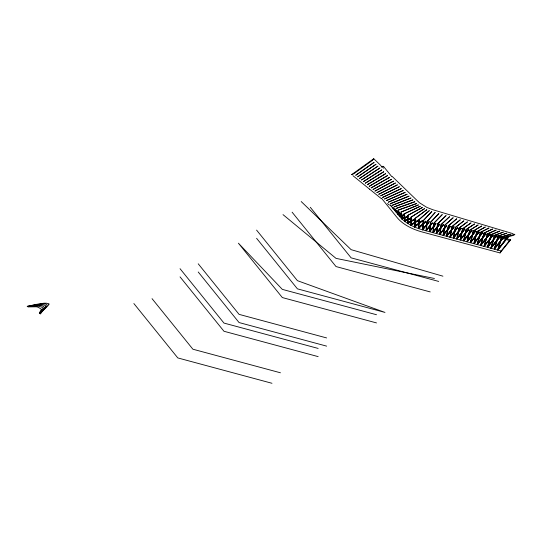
<?xml version="1.0" encoding="UTF-8"?>
<svg xmlns="http://www.w3.org/2000/svg" width="542" height="542" viewBox="0 0 542 542"><rect width="100%" height="100%" fill="white"/><g stroke="black" fill="none" stroke-linecap="round" stroke-linejoin="round"><path stroke-width="0.81" d="M418.803 220.33L410.985 225.289L411.005 217.979M410.985 225.289L411.154 218.053L405.05 220.669L404.501 214.978M418.451 220.113L411.358 224.612L411.358 218.182M411.358 224.612L411.507 218.263M422.645 220.845L414.61 227.017L414.86 219.375M414.61 227.017L415.016 219.449M422.333 220.641L414.962 226.305L415.158 219.585M414.962 226.305L415.368 218.826M425.504 221.963L418.499 228.541L418.912 220.526M418.499 228.541L419.217 219.95M425.653 221.156L418.824 227.796L419.386 220.011M428.871 222.511L422.624 229.842L423.112 221.57M422.624 229.842L423.288 221.617M428.993 221.664L422.902 229.07L423.559 221.021M426.818 222.355L426.032 230.77L432.394 222.898M427.082 221.563L435.118 212.511L427.082 221.563L426.215 230.817L432.57 222.945M431.818 223.168L426.317 229.977L427.265 221.8M435.985 223.866L429.623 231.739L430.639 222.288L438.878 213.589L430.463 222.24L429.447 231.685L435.802 223.819M435.734 223.453L429.914 230.933L430.639 222.498M439.921 224.124L433.038 232.653L434.203 223.019L442.265 214.571L434.02 222.965L432.855 232.606L439.738 224.076M439.156 224.361L433.336 231.84L434.189 223.243M437.475 224.517L436.263 233.521L443.146 224.998M437.767 223.744L446.025 215.655L437.767 223.744L436.446 233.568L443.329 225.045M443.078 224.645L436.757 232.742L437.929 224.036M446.737 225.96L439.853 234.49L441.33 224.469L449.596 216.685L441.147 224.422L439.67 234.442L446.561 225.912M446.493 225.547L440.172 233.649L441.303 224.727M450.68 226.224L443.261 235.404L444.894 225.201L453.173 217.721L444.711 225.154L443.078 235.357L450.497 226.177M449.914 226.454L443.593 234.55L444.853 225.465M454.088 227.145L446.669 236.326L448.458 225.926L456.743 218.751L448.275 225.878L446.486 236.278L453.905 227.091M453.837 226.739L447.014 235.458L448.41 226.21M457.495 228.06L450.077 237.24L452.014 226.658L460.321 219.781L451.838 226.61L449.901 237.193L457.312 228.013M457.258 227.64L450.436 236.359L451.967 226.949M461.438 228.324L453.491 238.162L455.578 227.383L463.891 220.818L455.395 227.335L453.308 238.114L461.256 228.27M460.673 228.548L453.857 237.26L455.524 227.687M464.846 229.239L456.899 239.076L459.142 228.114L467.468 221.847L458.959 228.06L456.716 239.029L464.663 229.191M464.596 228.832L457.279 238.168L459.081 228.433M468.783 229.503L460.307 239.998L462.705 228.839L471.039 222.884L462.522 228.792L460.124 239.95L468.6 229.456M468.017 229.733L460.7 239.069L462.638 229.171M472.19 230.418L463.715 240.912L466.269 229.571L474.616 223.914L466.086 229.517L463.532 240.865L472.007 230.37M471.432 230.641L464.121 239.97L466.188 229.91M475.598 231.339L467.123 241.834L469.833 230.296L478.193 224.944L469.65 230.248L466.947 241.779L475.422 231.285L509.602 240.492L510.672 239.801L488.837 233.92M475.354 230.926L467.543 240.872L469.745 230.648M479.013 232.254L470.537 242.748L473.39 231.021L481.763 225.98L473.213 230.973L470.354 242.701L478.83 232.206M470.964 241.773L478.952 231.881L470.964 241.773L473.302 231.387M474.386 242.674L482.373 232.789L474.386 242.674L476.858 232.118M480.334 232.43L488.911 228.04L480.334 232.43L477.17 244.537L485.646 234.042M480.517 232.477L477.353 244.584L485.828 234.09M477.807 243.575L485.788 233.697L477.631 243.527L480.598 232.904L481.987 232.172M483.898 233.155L492.488 229.076L483.898 233.155L480.578 245.451L489.053 234.957M484.081 233.209L480.761 245.506L490.049 233.527M481.235 244.476L489.202 234.611L481.052 244.428L484.155 233.643L485.544 232.965M487.461 233.887L496.059 230.106L487.461 233.887L483.992 246.373L492.617 235.519L484.656 245.377L487.529 234.334M487.644 233.934L484.169 246.42L492.644 235.926M488.078 246.278L496.038 236.427L487.895 246.231L491.269 235.113L492.786 234.483M494.589 235.343L503.206 232.172L494.589 235.343L490.808 248.209L500.219 236.312M494.765 235.391L490.991 248.256L500.401 236.366M500.103 236.041L491.316 247.132L494.826 235.851L497.089 234.991M498.145 236.068L506.784 233.202L498.145 236.068L494.216 249.124L503.667 237.26M498.328 236.116L494.399 249.171L503.85 237.308M503.985 236.38L494.744 248.033L498.383 236.59L499.887 236.068M501.709 236.8L510.354 234.239L501.709 236.8L497.624 250.045L508.139 236.868M501.892 236.847L497.807 250.092L508.321 236.915M507.901 236.739L498.166 248.934L501.939 237.321L503.437 236.861M381.534 198.277L396.92 217.335A52.676 30.413 0 0 0 422.401 232.044L500.056 252.945L501.126 250.987L509.602 240.492M496.77 235.37L487.4 247.287L491.025 234.611L499.636 231.136L491.208 234.666L487.583 247.335L496.953 235.418M491.499 247.179L500.286 236.088M494.921 248.08L503.735 237.037M498.349 248.981L508.078 236.793M426.5 230.032L432.001 223.216M429.914 230.933L435.917 223.5M433.336 231.84L439.338 224.408M436.757 232.742L443.254 224.693M440.172 233.649L446.676 225.601M443.593 234.55L450.097 226.502M447.014 235.458L454.02 226.786M450.436 236.359L457.434 227.687M453.857 237.26L460.856 228.595M457.279 238.168L464.779 228.88M460.7 239.069L468.2 229.788M464.121 239.97L471.615 230.689M467.543 240.872L475.537 230.98M482.238 233.121L473.762 243.615L476.77 231.705L485.341 227.01L476.953 231.752L473.945 243.67L482.421 233.175M500.056 252.945L510.672 239.801M422.902 229.07L429.176 221.712M422.442 229.794L429.21 221.847M372.103 160.608L373.756 158.745M418.824 227.796L425.822 221.217M418.329 228.48L425.91 221.353M414.799 226.231L421.507 221.089M414.454 226.949L422.489 220.777M351.663 174.612L373.736 158.725L380.972 165.656M372.097 160.615L353.926 173.691L351.67 174.639M411.209 224.53L418.302 220.032M410.836 225.208L418.654 220.255M481.811 232.125L480.598 232.904M407.794 216.617L407.909 222.64L414.555 219.144M407.909 222.64L414.691 219.232M407.381 216.407L407.523 223.29L414.935 219.388M407.523 223.29L415.809 219.09M483.972 233.595L485.361 232.911M404.928 220.58L410.999 217.945M404.034 214.761L404.528 221.197L411.398 218.209M404.528 221.197L411.52 218.304M492.603 234.435L491.269 235.113M496.906 234.937L494.826 235.851M401.629 213.853L402.293 218.365L407.692 216.448M402.293 218.365L407.794 216.549M397.943 214.497L401.107 213.643L401.893 218.948L408.106 216.746M401.893 218.948L408.207 216.841M498.2 236.536L499.704 236.021M504.006 236.583L501.939 237.321M399.095 211.997L400.03 216.014L404.088 214.862L404.65 221.285M400.03 216.014L404.176 214.964M398.512 211.759L399.63 216.57L404.325 215.235M399.63 216.57L404.413 215.343M504.602 237.044L514.893 234.246L513.843 235.242L505.368 237.552L504.595 237.084M382.063 166.753L383.485 166.367L391.636 176.455M398.282 211.563L396.71 211.99L398.363 211.671M396.351 212.525L398.722 211.888M398.81 211.99L396.439 212.633L395.26 209.707M397.401 210.946L398.323 213.948L400.673 213.318M398.323 213.948L401.541 213.209M401.188 213.751L398.031 214.598L396.785 210.73M381.331 166.353L383.485 166.367M434.454 278.486L336.026 258.378L283.019 214.632M501.126 250.987L423.471 230.079A50.142 28.95 0 0 1 399.224 216.075L390.172 204.869M438.695 281.427L351.121 257.85L310.281 207.288M430.219 291.921L336.026 266.562L292.104 212.186M376.521 314.739L282.328 289.381L238.405 243.189L282.328 297.565L376.521 322.924M326.63 337.937L239.056 314.36L198.223 263.798M326.63 346.128L239.056 322.551L198.223 271.989M318.154 348.431L223.968 323.073L180.046 268.697M318.154 356.622L223.968 331.264L180.046 276.881M280.458 372.788L192.884 349.211L152.045 298.649M271.982 383.282L177.79 357.923L133.874 303.54M442.929 276.183L351.121 249.666L301.196 201.549M513.111 233.71L432.943 209.768L426.872 207.423L419.325 202.667L392.11 176.38M389.393 205.113L387.469 203.568M369.536 189.124L352.93 175.676M381.053 198.413L369.536 189.117M382.937 167.546L383.594 168.176M381.189 166.353L382.096 167.471M395.104 210.025L394.461 208.616M256.583 230.106L297.416 280.668L384.996 312.429L297.416 288.852L256.583 238.297M390.762 205.445L391.67 206.726M392.361 207.2L393.262 208.697M393.329 207.559L394.847 210.662M395.633 209.192L396.798 212.091M397.489 211.055L398.411 214.056M399.19 212.105L400.118 216.116M398.6 211.868L399.718 216.671M401.737 213.954L402.401 218.46M401.1 212.979L401.995 219.049M404.623 215.072L405.05 220.669M407.93 216.698L408.045 222.728M407.516 216.495L407.652 223.372M48.997 304.109L48.089 305.62L43.014 310.634A72.404 41.802 0 0 0 40.277 313.981C43.306 308.262 54.417 302.565 39.519 304.197C31.551 305.295 17.696 308.466 36.842 304.272C40.738 303.913 45.142 302.219 48.882 303.845L48.997 304.109M45.88 306.203L39.6 313.588A76.422 44.119 0 0 1 41.456 311.162C49.424 305.031 37.825 304.956 33.672 305.702C16.436 309.177 43.624 301.847 45.88 306.203M41.463 309.286L40.528 310.952A59.911 34.593 0 0 0 39.539 312.599L39.376 313.459L42.893 308.54L42.838 307.937L41.741 307.165L38.956 306.271L35.535 305.986L28.001 306.894L36.341 306.792A8.733 5.041 0 0 1 38.252 307.273L41.463 309.286M431.771 211.536L423.173 220.743L431.771 211.536M429.237 210.702L418.966 219.727L429.237 210.702M426.798 209.754L414.908 218.534L426.798 209.754M374 162.431L355.803 175.222L374 162.431M375.945 164.307L357.72 176.807L375.945 164.307M377.889 166.177L359.637 178.393L377.889 166.177M379.834 168.054L361.555 179.971L379.834 168.054M381.778 169.924L363.472 181.556L381.778 169.924M424.461 208.704L411.026 217.173L424.461 208.704M383.722 171.794L365.396 183.142L383.722 171.794M385.66 173.67L367.313 184.72L385.66 173.67M387.605 175.54L369.231 186.306L387.605 175.54M389.549 177.417L371.148 187.891L389.549 177.417M391.493 179.287L373.065 189.476L391.493 179.287M422.252 207.545L407.367 215.641L422.252 207.545M393.438 181.163L374.989 191.055L393.438 181.163M395.382 183.033L376.907 192.64L395.382 183.033M397.327 184.91L378.824 194.226L397.327 184.91M399.264 186.78L380.741 195.804L399.264 186.78M420.206 206.292L403.973 213.954L420.206 206.292M401.209 188.657L382.659 197.39L401.209 188.657M403.153 190.527L384.583 198.975L403.153 190.527M405.098 192.396L386.5 200.554L405.098 192.396M407.042 194.273L388.418 202.139L407.042 194.273M418.336 204.957L400.89 212.125L418.336 204.957M408.986 196.143L390.335 203.724L408.986 196.143M410.931 198.02L392.252 205.31L410.931 198.02M412.868 199.89L394.176 206.888L412.868 199.89M414.813 201.766L396.094 208.474L414.813 201.766M416.669 203.541L398.146 210.16L416.669 203.541"/></g></svg>
